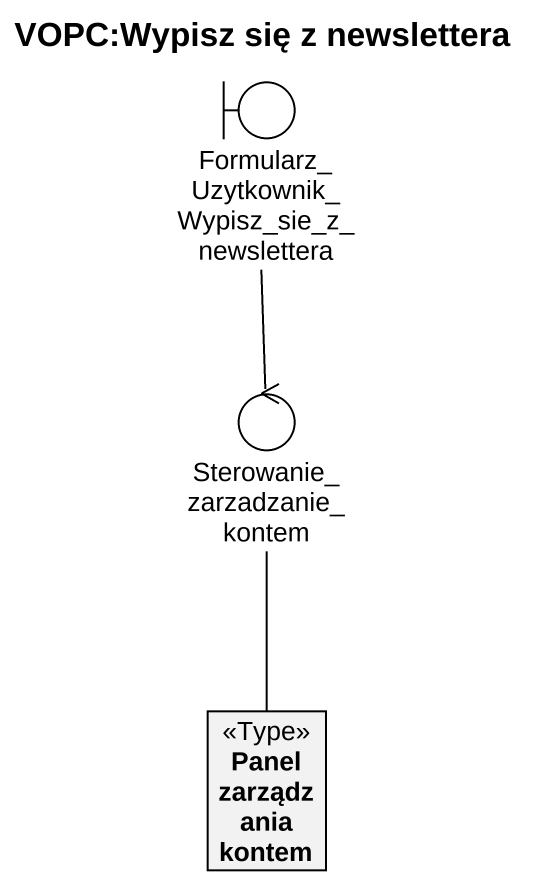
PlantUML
@startuml
title VOPC:Wypisz się z newslettera
allowmixing
hide circle
hide empty members
boundary "Formularz_Uzytkownik_Wypisz_sie_z_newslettera" as Formularz_Uzytkownik_Wypisz
control "Sterowanie_zarzadzanie_kontem" as Sterowanie_zarzadzanie
class "Panel zarządzania kontem" as Panel_zarządzania_kontem <<Type>>
Sterowanie_zarzadzanie -up- Formularz_Uzytkownik_Wypisz
Panel_zarządzania_kontem -up- Sterowanie_zarzadzanie
@enduml
